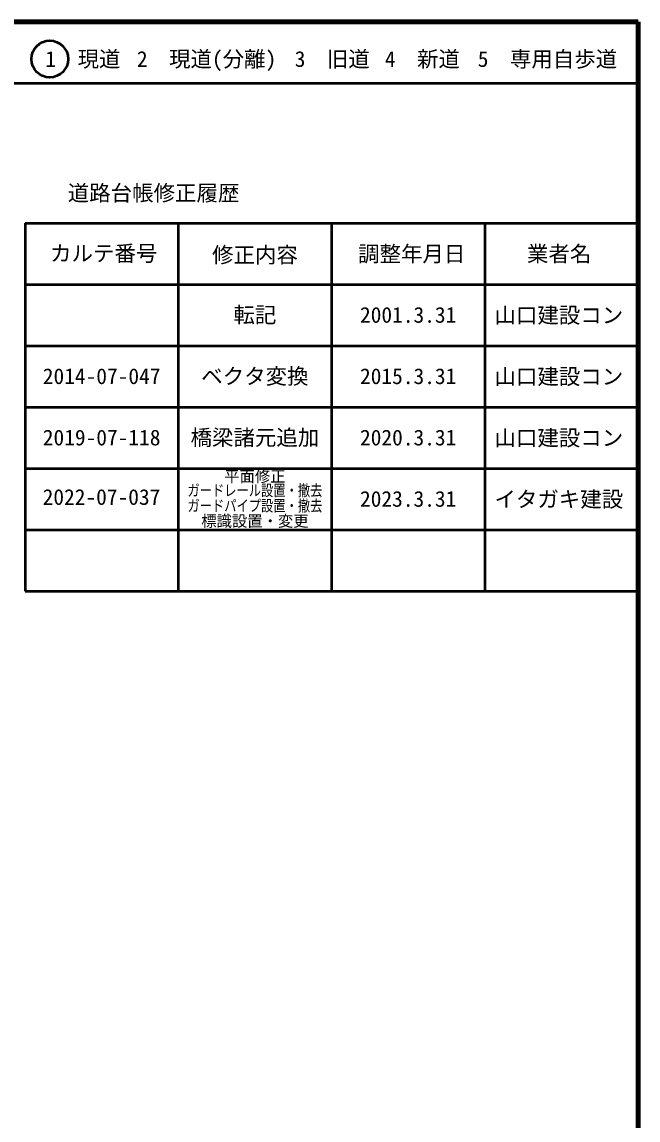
# Model space of a CAD drawing. Units: millimetres, scale not verified. Extents: x 40000 to 680000, y 20000 to 380000.
# Drawn here: x 579500 to 680000, y 200973 to 380000 of the extents above; entities that cross this region are included whole.
import ezdxf
from ezdxf.enums import TextEntityAlignment as Align

# ---------------------------------------------------------------- set-up
doc = ezdxf.new("R2010")
doc.units = ezdxf.units.MM
doc.header["$LTSCALE"] = 1000
for name, color, linetype, lineweight in [('M-TTL', 2, 'Continuous', 140), ('M-TTL-FRAM', 2, 'Continuous', 50), ('M-TTL-LINE', 7, 'Continuous', 50)]:
    doc.layers.add(name, color=color, linetype=linetype, lineweight=lineweight)
doc.layers.add('M-TTL-TXT', color=7, linetype='Continuous')
doc.styles.add('ＭＳ ゴシック', font='')
doc.styles.get('ＭＳ ゴシック').set_extended_font_data('MS Gothic')

msp = doc.modelspace()

# ---------------------------------------------------------------- linework, layer by layer
at = {"layer": 'M-TTL'}
for p, q in [((680000, 380000), (40000, 380000)), ((680000, 20000), (680000, 380000))]:
    msp.add_line(p, q, dxfattribs=at)
at = {"layer": 'M-TTL-FRAM'}
for p, q in [((580000, 347197), (580000, 287197)), ((580000, 347197), (680000, 347197)), ((580000, 287197), (680000, 287197))]:
    msp.add_line(p, q, dxfattribs=at)
at = {"layer": 'M-TTL-LINE'}
for p, q in [((40000, 370000), (680000, 370000)), ((605000, 347197), (605000, 287197)), ((630000, 347197), (630000, 287197)), ((655000, 347197), (655000, 287197)), ((580000, 337197), (680000, 337197)), ((580000, 327197), (680000, 327197)), ((580000, 317197), (680000, 317197)), ((580000, 307197), (680000, 307197)), ((580000, 297197), (680000, 297197))]:
    msp.add_line(p, q, dxfattribs=at)
msp.add_circle((584031, 373958), 3000, dxfattribs=at)

# ---------------------------------------------------------------- texts
at = {"layer": 'M-TTL-TXT', "style": 'ＭＳ ゴシック'}
for s, height, p in [('1\u3000現道', 2566, (589448, 373958)), ('2\u3000現道(分離)', 2566, (609619, 373958)), ('3\u3000旧道', 2566, (630121, 373958)), ('4\u3000新道', 2566, (644824, 373958)), ('5\u3000専用自歩道', 2566, (665228, 373958)), ('道路台帳修正履歴', 2566, (600968, 352113)), ('カルテ番号', 2566, (592839, 342277)), ('調整年月日', 2566, (643089, 342197)), ('業者名', 2566, (667134, 342197)), ('修正内容', 2566, (617509, 342023)), ('転記', 2566, (617500, 332245)), ('2001.3.31', 2566, (642500, 332245)), ('山口建設コン', 2566, (667077, 332189)), ('2014-07-047', 2566, (592500, 322245)), ('ベクタ変換', 2566, (617500, 322245)), ('2015.3.31', 2566, (642500, 322245)), ('山口建設コン', 2566, (667077, 322189)), ('2019-07-118', 2566, (592500, 312245)), ('橋梁諸元追加', 2566, (617500, 312245)), ('2020.3.31', 2566, (642500, 312245)), ('山口建設コン', 2566, (667077, 312189)), ('平面修正', 1833, (617500, 305915)), ('2023.3.31', 2566, (642500, 302245)), ('イタガキ建設', 2566, (667077, 302189))]:
    msp.add_text(s, height=height, dxfattribs=at).set_placement(p, align=Align.MIDDLE_CENTER)
at = {"layer": 'M-TTL-TXT', "style": 'ＭＳ ゴシック', "width": 0.8}
for s, p in [('ガードレール設置・撤去', (606500, 302165)), ('ガードパイプ設置・撤去', (606500, 299665))]:
    msp.add_text(s, height=1833, dxfattribs=at).set_placement(p, align=Align.BOTTOM_LEFT)
at = {"layer": 'M-TTL-TXT', "style": 'ＭＳ ゴシック'}
for s, height, p in [('2022-07-037', 2566, (582875, 300495)), ('標識設置・変更', 1833, (608750, 297165))]:
    msp.add_text(s, height=height, dxfattribs=at).set_placement(p, align=Align.BOTTOM_LEFT)

doc.saveas('drawing.dxf')
